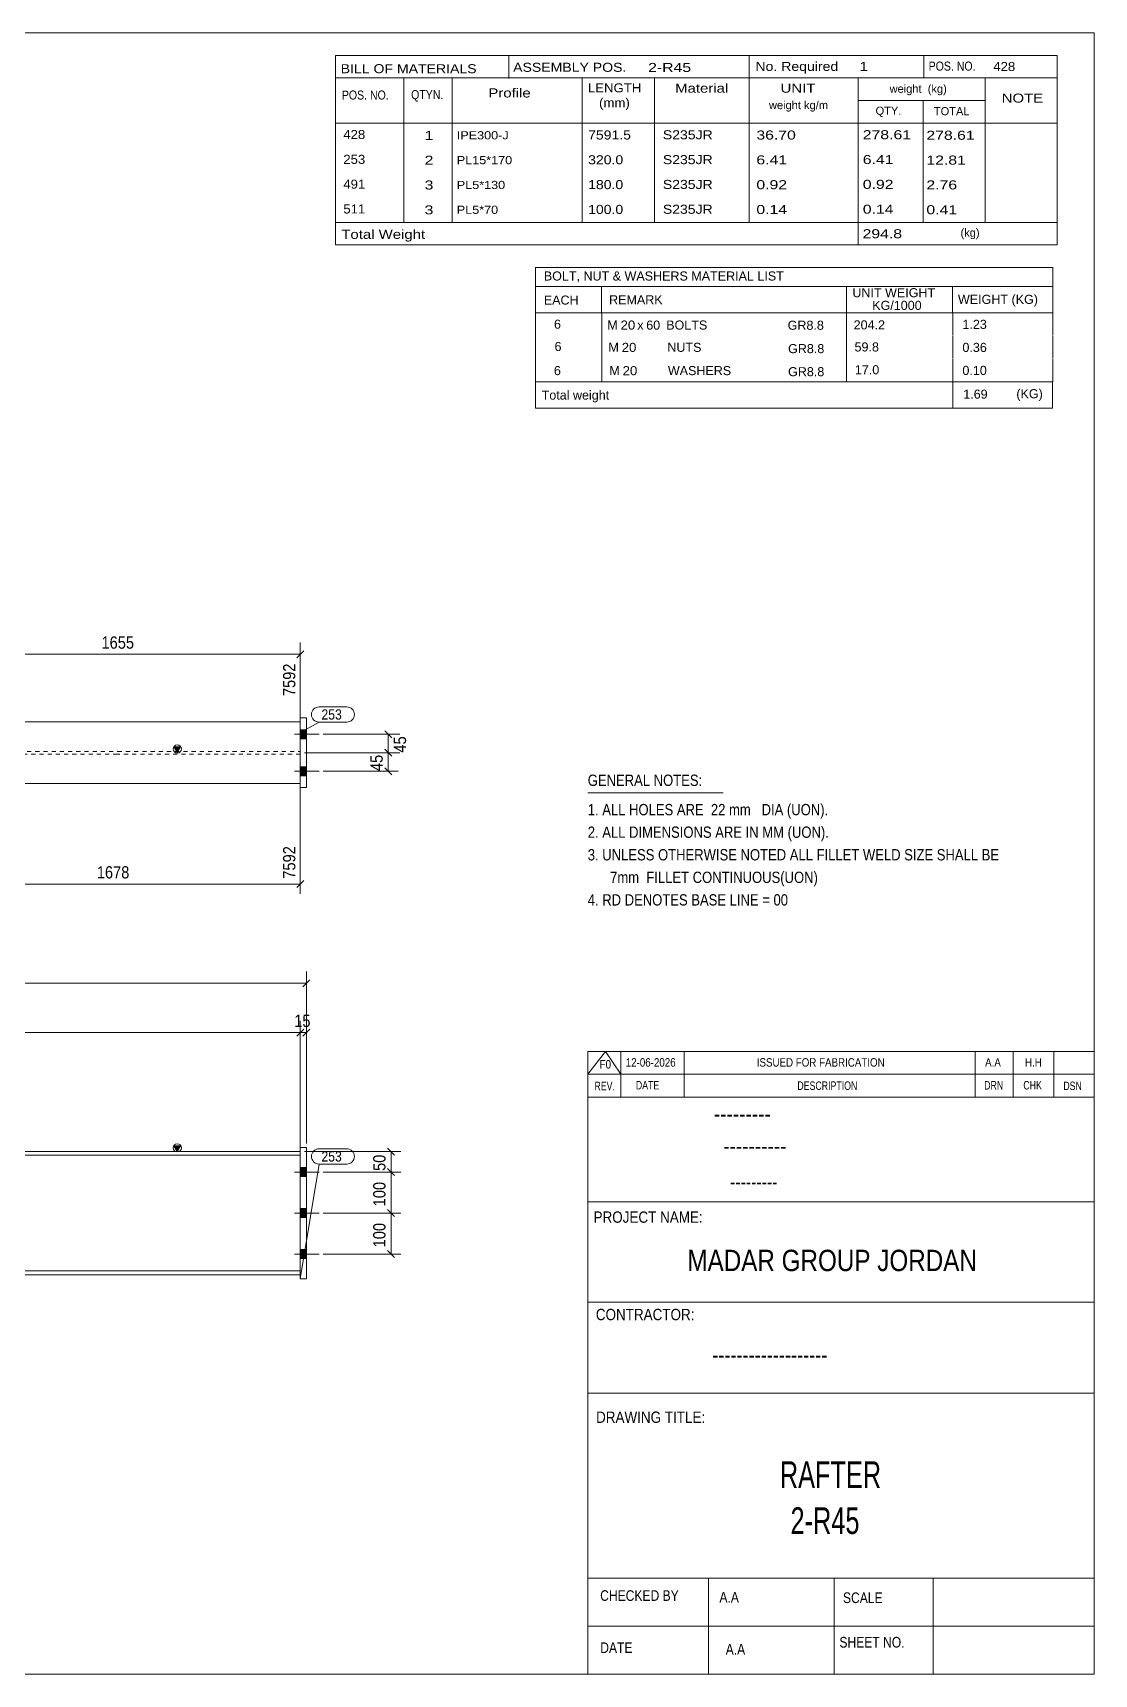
# Model space of a CAD drawing. Header units: millimetres. Extents: x 2 to 579, y 1 to 405.
# Drawn here: x 320.2 to 579, y 5 to 405 of the extents above; entities that cross this region are included whole.
import ezdxf

# ---------------------------------------------------------------- set-up
doc = ezdxf.new("R2010")
doc.units = ezdxf.units.MM
doc.linetypes.add('XKITLINE00', pattern=[0])
doc.linetypes.add('XKITLINE01', pattern=[4, 1, -1, 1, -1])
for name, color, linetype, lineweight in [('Bolt', 3, 'Continuous', 0), ('Dimensions', 7, 'Continuous', 0), ('DrawingSheet', 5, 'Continuous', 0), ('OtherObjectType', 7, 'Continuous', 0), ('Part', 2, 'Continuous', 0), ('PartMark', 7, 'Continuous', 0)]:
    doc.layers.add(name, color=color, linetype=linetype, lineweight=lineweight)
doc.styles.add('@ARIAL_UNICODE_MS_BOLD', font='ARIAL.TTF')
doc.styles.add('ARIAL', font='ARIAL.TTF')
doc.styles.add('ARIAL_NARROW', font='ARIALN.TTF')
doc.styles.add('COMIC_SANS_MS_BOLD', font='COMICBD.TTF')
doc.styles.add('SWIS721_EX_BT', font='ARIAL.TTF')
doc.styles.add('SWISSE', font='ARIAL.TTF')

# ---------------------------------------------------------------- blocks, each defined once
blk = doc.blocks.new('*A1')
at = {"layer": 'Bolt'}
for points in [[(386.89, 126.26), (385.39, 126.26), (385.39, 128.46), (386.89, 128.46)], [(386.89, 126.26), (385.39, 126.26), (385.39, 128.46), (386.89, 128.46)], [(386.89, 116.26), (385.39, 116.26), (385.39, 118.46), (386.89, 118.46)], [(386.89, 116.26), (385.39, 116.26), (385.39, 118.46), (386.89, 118.46)], [(386.89, 106.26), (385.39, 106.26), (385.39, 108.46), (386.89, 108.46)], [(386.89, 106.26), (385.39, 106.26), (385.39, 108.46), (386.89, 108.46)]]:
    blk.add_hatch(color=3, dxfattribs=at).paths.add_polyline_path(points, flags=17)
at = {"layer": 'Bolt', "color": 3, "linetype": 'XKITLINE00', "lineweight": 0}
for p, q in [((385.39, 128.46), (386.89, 128.46)), ((385.39, 128.46), (386.89, 128.46)), ((383.99, 127.36), (389.99, 127.36)), ((383.99, 127.36), (389.99, 127.36)), ((385.39, 126.26), (386.89, 126.26)), ((385.39, 126.26), (386.89, 126.26)), ((383.99, 117.36), (389.99, 117.36)), ((383.99, 117.36), (389.99, 117.36)), ((385.39, 118.46), (386.89, 118.46)), ((385.39, 118.46), (386.89, 118.46)), ((385.39, 116.26), (386.89, 116.26)), ((385.39, 116.26), (386.89, 116.26)), ((385.39, 108.46), (386.89, 108.46)), ((385.39, 108.46), (386.89, 108.46)), ((383.99, 107.36), (389.99, 107.36)), ((383.99, 107.36), (389.99, 107.36)), ((385.39, 106.26), (386.89, 106.26)), ((385.39, 106.26), (386.89, 106.26))]:
    blk.add_line(p, q, dxfattribs=at)
blk = doc.blocks.new('*A6')
at = {"layer": 'Part'}
blk.add_hatch(color=2, dxfattribs=at).paths.add_polyline_path([(354.59, 133.76), (356.19, 133.76), (355.39, 132.36)], flags=17)
at = {"layer": 'Part', "color": 2, "linetype": 'XKITLINE00', "lineweight": 0}
for p, q in [((46.01, 132.36), (144.54, 132.36)), ((144.64, 132.36), (242.67, 132.36)), ((242.77, 132.36), (340.79, 132.36)), ((340.89, 132.36), (385.39, 132.36)), ((355.39, 132.36), (354.59, 133.76)), ((354.59, 133.76), (356.19, 133.76)), ((356.19, 133.76), (355.39, 132.36)), ((144.54, 131.46), (46.01, 131.46)), ((242.67, 131.46), (144.64, 131.46)), ((340.79, 131.46), (242.77, 131.46)), ((385.39, 131.46), (340.89, 131.46)), ((144.54, 103.26), (46.01, 103.26)), ((46.01, 102.36), (144.54, 102.36)), ((242.67, 103.26), (144.64, 103.26)), ((144.64, 102.36), (242.67, 102.36)), ((340.79, 103.26), (242.77, 103.26)), ((242.77, 102.36), (340.79, 102.36)), ((385.39, 103.26), (340.89, 103.26)), ((340.89, 102.36), (385.39, 102.36))]:
    blk.add_line(p, q, dxfattribs=at)
at = {"layer": 'Part', "color": 7, "linetype": 'XKITLINE01', "lineweight": 0}
for p, q in [((46.01, 132.36), (46.01, 102.36)), ((385.39, 132.36), (385.39, 102.36))]:
    blk.add_line(p, q, dxfattribs=at)
at = {"layer": 'Part', "color": 2, "linetype": 'XKITLINE00', "lineweight": 0}
blk.add_circle((355.39, 133.26), 1, dxfattribs=at)
blk = doc.blocks.new('*A7')
at = {"layer": 'Part', "color": 2, "linetype": 'XKITLINE00', "lineweight": 0}
for p, q in [((385.39, 101.36), (385.39, 133.36)), ((386.89, 133.36), (385.39, 133.36)), ((386.89, 101.36), (386.89, 133.36)), ((386.89, 101.36), (385.39, 101.36))]:
    blk.add_line(p, q, dxfattribs=at)
blk = doc.blocks.new('*A15')
at = {"layer": 'Bolt'}
for points in [[(386.89, 232.96), (385.39, 232.96), (385.39, 235.16), (386.89, 235.16)], [(386.89, 232.96), (385.39, 232.96), (385.39, 235.16), (386.89, 235.16)], [(386.89, 232.96), (385.39, 232.96), (385.39, 235.16), (386.89, 235.16)], [(386.89, 223.96), (385.39, 223.96), (385.39, 226.16), (386.89, 226.16)], [(386.89, 223.96), (385.39, 223.96), (385.39, 226.16), (386.89, 226.16)], [(386.89, 223.96), (385.39, 223.96), (385.39, 226.16), (386.89, 226.16)]]:
    blk.add_hatch(color=3, dxfattribs=at).paths.add_polyline_path(points, flags=17)
at = {"layer": 'Bolt', "color": 3, "linetype": 'XKITLINE00', "lineweight": 0}
for p, q in [((383.99, 234.06), (389.99, 234.06)), ((383.99, 234.06), (389.99, 234.06)), ((383.99, 234.06), (389.99, 234.06)), ((385.39, 235.16), (386.89, 235.16)), ((385.39, 235.16), (386.89, 235.16)), ((385.39, 235.16), (386.89, 235.16)), ((385.39, 232.96), (386.89, 232.96)), ((385.39, 232.96), (386.89, 232.96)), ((385.39, 232.96), (386.89, 232.96)), ((383.99, 225.06), (389.99, 225.06)), ((383.99, 225.06), (389.99, 225.06)), ((383.99, 225.06), (389.99, 225.06)), ((385.39, 226.16), (386.89, 226.16)), ((385.39, 226.16), (386.89, 226.16)), ((385.39, 226.16), (386.89, 226.16)), ((385.39, 223.96), (386.89, 223.96)), ((385.39, 223.96), (386.89, 223.96)), ((385.39, 223.96), (386.89, 223.96))]:
    blk.add_line(p, q, dxfattribs=at)
blk = doc.blocks.new('*A20')
at = {"layer": 'Part'}
blk.add_hatch(color=2, dxfattribs=at).paths.add_polyline_path([(354.59, 230.96), (356.19, 230.96), (355.39, 229.56)], flags=17)
at = {"layer": 'Part', "color": 2, "linetype": 'XKITLINE00', "lineweight": 0}
for p, q in [((46.01, 237.06), (144.54, 237.06)), ((144.64, 237.06), (242.67, 237.06)), ((242.77, 237.06), (340.79, 237.06)), ((340.89, 237.06), (385.39, 237.06)), ((355.39, 229.56), (354.59, 230.96)), ((354.59, 230.96), (356.19, 230.96)), ((356.19, 230.96), (355.39, 229.56)), ((46.01, 222.06), (144.54, 222.06)), ((144.64, 222.06), (242.67, 222.06)), ((242.77, 222.06), (340.79, 222.06)), ((340.89, 222.06), (385.39, 222.06))]:
    blk.add_line(p, q, dxfattribs=at)
at = {"layer": 'Part', "color": 7, "linetype": 'XKITLINE01', "lineweight": 0}
for p, q in [((46.01, 222.06), (46.01, 237.06)), ((385.39, 222.06), (385.39, 237.06)), ((46.01, 229.89), (144.54, 229.89)), ((144.54, 229.24), (46.01, 229.24)), ((144.64, 229.89), (242.67, 229.89)), ((242.67, 229.24), (144.64, 229.24)), ((242.77, 229.89), (340.79, 229.89)), ((340.79, 229.24), (242.77, 229.24)), ((340.89, 229.89), (385.39, 229.89)), ((385.39, 229.24), (340.89, 229.24))]:
    blk.add_line(p, q, dxfattribs=at)
at = {"layer": 'Part', "color": 2, "linetype": 'XKITLINE00', "lineweight": 0}
blk.add_circle((355.39, 230.46), 1, dxfattribs=at)
blk = doc.blocks.new('*A21')
at = {"layer": 'Part', "color": 2, "linetype": 'XKITLINE00', "lineweight": 0}
for p, q in [((385.39, 238.06), (386.89, 238.06)), ((385.39, 221.06), (385.39, 238.06)), ((386.89, 238.06), (386.89, 221.06)), ((386.89, 221.06), (385.39, 221.06))]:
    blk.add_line(p, q, dxfattribs=at)
blk = doc.blocks.new('*A31')
at = {"layer": 'DrawingSheet', "color": 5, "linetype": 'XKITLINE00', "lineweight": 0}
for p, q in [((579, 405), (5, 405)), ((5, 405), (5, 5)), ((579, 5), (579, 405)), ((5, 5), (579, 5))]:
    blk.add_line(p, q, dxfattribs=at)
at = {"layer": 'DrawingSheet', "color": 5, "style": 'ARIAL', "width": 0.85}
blk.add_text('Tekla structures', height=2, rotation=90, dxfattribs=at).set_placement((4.5, 5.5))
blk = doc.blocks.new('*A32')
at = {"layer": 'OtherObjectType', "color": 7, "linetype": 'XKITLINE00', "lineweight": 0}
for p, q in [((442.76, 347.8), (442.75, 336.8)), ((442.76, 347.8), (568.88, 347.8)), ((568.88, 347.8), (568.88, 336.8)), ((442.75, 343.15), (568.88, 343.15)), ((458.87, 343.16), (458.87, 336.8)), ((518.57, 343.16), (518.57, 336.8)), ((544.47, 343.14), (544.47, 336.8)), ((442.76, 336.77), (442.76, 331.27)), ((442.77, 336.8), (568.88, 336.8)), ((458.92, 336.8), (458.92, 331.18)), ((518.57, 336.8), (518.57, 331.18)), ((544.5, 336.8), (544.5, 331.3)), ((568.88, 336.8), (568.88, 331.3)), ((442.79, 331.18), (442.79, 325.57)), ((458.95, 331.18), (458.95, 325.56)), ((518.57, 331.18), (518.57, 325.56)), ((544.5, 331.18), (544.5, 325.68)), ((568.88, 331.18), (568.88, 325.68)), ((442.79, 325.55), (442.79, 319.98)), ((458.95, 325.56), (458.95, 319.94)), ((518.57, 325.56), (518.57, 319.94)), ((544.5, 325.56), (544.5, 319.95)), ((568.88, 325.56), (568.88, 319.95)), ((568.88, 319.95), (442.75, 319.98)), ((442.78, 319.94), (442.78, 313.54)), ((442.85, 319.94), (568.87, 319.94)), ((544.5, 319.91), (544.5, 313.49)), ((568.87, 319.91), (568.87, 313.5)), ((442.77, 313.5), (568.87, 313.5))]:
    blk.add_line(p, q, dxfattribs=at)
at = {"layer": 'OtherObjectType', "color": 7, "style": 'ARIAL_NARROW'}
for s, width, p in [('BOLT, NUT & WASHERS MATERIAL LIST', 1.211571, (444.79, 344.64)), ('EACH', 1.211571, (444.78, 338.77)), ('REMARK', 1.211571, (460.7, 338.86)), ('UNIT WEIGHT', 1.211571, (520.03, 340.57)), ('WEIGHT (KG)', 1.211571, (545.78, 338.95)), (' KG/1000', 1.211571, (524.02, 337.48)), ('6', 1.211571, (447.26, 332.9)), ('M', 1.211571, (460.26, 332.7)), ('20', 1.275, (463.5, 332.68)), ('x', 1.211571, (467.58, 332.68)), ('60', 1.211571, (469.76, 332.67)), ('BOLTS', 1.211571, (474.63, 332.69)), ('GR8.8', 1.211571, (504.25, 332.64)), ('204.2', 1.211571, (520.34, 332.73)), ('1.23', 1.211571, (546.87, 332.86)), ('6', 1.211571, (447.4, 327.46)), ('M', 1.211571, (460.54, 327.26)), ('20', 1.275, (463.78, 327.24)), ('NUTS', 1.211571, (474.91, 327.26)), ('GR8.8', 1.211571, (504.35, 326.94)), ('59.8', 1.211571, (520.56, 327.35)), ('0.36', 1.211571, (546.87, 327.24)), ('17.0', 1.211571, (520.64, 321.79)), ('6', 1.211571, (447.24, 321.59)), ('M', 1.211571, (460.76, 321.59)), ('20', 1.275, (464, 321.57)), ('WASHERS', 1.211571, (475.04, 321.58)), ('GR8.8', 1.211571, (504.35, 321.32)), ('0.10', 1.211571, (546.87, 321.63)), ('Total weight', 1.211571, (444.26, 315.62)), ('1.69', 1.211571, (547.07, 315.85)), ('(KG)', 1.211571, (560.02, 315.95))]:
    blk.add_text(s, height=2.2, dxfattribs=dict(at, width=width)).set_placement(p)
blk = doc.blocks.new('*A33')
at = {"layer": 'OtherObjectType', "color": 7, "linetype": 'XKITLINE00', "lineweight": 0}
blk.add_line((455.5, 219.82), (488.5, 219.82), dxfattribs=at)
at = {"layer": 'OtherObjectType', "color": 7, "style": 'ARIAL_NARROW', "width": 1.008832}
for s, p in [('GENERAL NOTES:', (455.5, 221.47)), ('1. ALL HOLES ARE  22 mm   DIA (UON).', (455.5, 214.32)), ('2. ALL DIMENSIONS ARE IN MM (UON).', (455.5, 208.82)), ('3. UNLESS OTHERWISE NOTED ALL FILLET WELD SIZE SHALL BE', (455.5, 203.32)), ('7mm  FILLET CONTINUOUS(UON)', (460.95, 197.82)), ('4. RD DENOTES BASE LINE = 00', (455.5, 192.32))]:
    blk.add_text(s, height=2.75, dxfattribs=at).set_placement(p)
blk = doc.blocks.new('*A34')
at = {"layer": 'OtherObjectType', "color": 7, "linetype": 'XKITLINE00', "lineweight": 0}
for p, q in [((455.5, 156.76), (579, 156.76)), ((455.5, 151.21), (459.82, 156.76)), ((455.5, 151.21), (455.5, 156.76)), ((459.82, 156.76), (463.53, 151.21)), ((463.53, 151.21), (463.53, 156.76)), ((478.97, 151.21), (478.97, 156.76)), ((549.98, 151.21), (549.98, 156.76)), ((559.24, 151.21), (559.24, 156.76)), ((569.12, 151.21), (569.12, 156.76)), ((579, 151.21), (579, 156.76)), ((455.5, 151.21), (579, 151.21)), ((455.5, 145.65), (455.5, 151.21)), ((459.21, 151.21), (579, 151.21)), ((463.53, 145.65), (463.53, 151.21)), ((478.97, 145.65), (478.97, 151.21)), ((549.98, 145.65), (549.98, 151.21)), ((559.24, 145.65), (559.24, 151.21)), ((569.12, 145.65), (569.12, 151.21)), ((579, 145.65), (579, 151.21))]:
    blk.add_line(p, q, dxfattribs=at)
at = {"layer": 'OtherObjectType', "color": 7, "style": 'ARIAL_NARROW'}
for s, height, width, p in [('F0', 2.058, 1.008832, (458.4, 152.59)), ('12-06-2026', 2.058, 1.008832, (464.76, 153.06)), ('ISSUED FOR FABRICATION', 2.0583, 1.008832, (496.71, 153.06)), ('A.A', 2.058, 1.008832, (552.4, 153.06)), ('H.H', 2.058, 1.008832, (562.13, 153.06)), ('REV.', 2.058, 0.907949, (457.13, 147.31)), ('DATE', 2.058, 0.907949, (467.23, 147.5)), ('DESCRIPTION', 2.0583, 0.907949, (506.61, 147.39)), ('DRN', 2.058, 0.907949, (552.17, 147.47)), ('CHK', 2.058, 0.907949, (561.72, 147.5)), ('DSN', 2.058, 0.907949, (571.47, 147.35))]:
    blk.add_text(s, height=height, dxfattribs=dict(at, width=width)).set_placement(p)
blk = doc.blocks.new('*A36')
at = {"layer": 'OtherObjectType', "color": 2, "linetype": 'XKITLINE00', "lineweight": 0}
for p, q in [((455.5, 145.65), (579, 145.65)), ((455.5, 5), (455.5, 145.64)), ((578.98, 145.64), (579, 5)), ((579, 120.14), (455.5, 120.14)), ((455.5, 95.63), (579, 95.63)), ((579, 73.49), (455.5, 73.49)), ((579, 28.4), (455.5, 28.4)), ((484.94, 28.4), (484.94, 5)), ((515.62, 5), (515.62, 28.4)), ((539.75, 5), (539.75, 28.4)), ((579, 16.7), (455.5, 16.7)), ((579, 5), (455.5, 5))]:
    blk.add_line(p, q, dxfattribs=at)
at = {"layer": 'OtherObjectType', "color": 4, "style": '@ARIAL_UNICODE_MS_BOLD', "width": 0.85}
blk.add_text('---------', height=3.9, dxfattribs=at).set_placement((486.23, 139.59))
at = {"layer": 'OtherObjectType', "color": 7, "style": 'ARIAL', "width": 0.85}
for s, height, p in [('----------', 3.9, (488.56, 131.77)), ('---------', 3.25, (490.21, 123.31))]:
    blk.add_text(s, height=height, dxfattribs=at).set_placement(p)
at = {"layer": 'OtherObjectType', "color": 3, "width": 0.85}
for s, style, p in [('PROJECT NAME:', 'SWIS721_EX_BT', (456.92, 115.01)), ('CONTRACTOR:', 'SWISSE', (457.47, 91.27)), ('DRAWING TITLE:', 'SWIS721_EX_BT', (457.53, 66.24))]:
    blk.add_text(s, height=2.7618, dxfattribs=dict(at, style=style)).set_placement(p)
at = {"layer": 'OtherObjectType', "color": 7, "width": 0.85}
for s, height, p in [('MADAR GROUP JORDAN', 5.2, (479.79, 103.23)), ('CHECKED BY', 2.592, (458.53, 22.86)), ('A.A', 2.592, (487.61, 22.45)), ('SCALE', 2.592, (517.74, 22.33)), ('DATE', 2.592, (458.54, 10.16)), ('A.A', 2.592, (489.14, 9.76)), ('SHEET NO.', 2.592, (516.87, 11.49))]:
    blk.add_text(s, height=height, dxfattribs=at).set_placement(p)
at = {"layer": 'OtherObjectType', "color": 1}
for s, height, style, width, p in [('-------------------', 3.9, 'COMIC_SANS_MS_BOLD', 0.85, (485.87, 80.86)), ('RAFTER', 6.5, 'ARIAL', 0.68, (502.34, 50.37)), ('2-R45', 6.5, 'ARIAL', 0.68, (504.95, 39.17))]:
    blk.add_text(s, height=height, dxfattribs=dict(at, style=style, width=width)).set_placement(p)
blk = doc.blocks.new('*A37')
at = {"layer": 'OtherObjectType', "color": 7, "linetype": 'XKITLINE00', "lineweight": 0}
for p, q in [((393.98, 399.5), (569.98, 399.5)), ((393.98, 399.5), (393.98, 388.5)), ((436.26, 399.42), (436.26, 393.87)), ((494.85, 394), (494.85, 399.5)), ((537.43, 393.96), (537.43, 399.42)), ((569.98, 394), (569.98, 399.5)), ((393.98, 394), (569.98, 394)), ((410.64, 394), (410.64, 383)), ((422.4, 393.98), (422.4, 383.03)), ((454.12, 393.99), (454.13, 383)), ((471.78, 393.98), (471.78, 383)), ((494.85, 393.98), (494.85, 383)), ((521.43, 394), (521.43, 383)), ((552.42, 394), (552.42, 383)), ((569.98, 394), (569.98, 388.5)), ((393.98, 388.5), (393.98, 383)), ((521.45, 388.52), (552.45, 388.52)), ((537.28, 388.52), (537.28, 383)), ((569.98, 388.5), (569.98, 383)), ((393.98, 383), (569.98, 383)), ((393.98, 383), (393.98, 376.95)), ((410.63, 383), (410.63, 376.95)), ((422.44, 382.99), (422.44, 376.95)), ((454.12, 383), (454.11, 376.95)), ((471.79, 383), (471.79, 376.95)), ((494.87, 383), (494.87, 376.95)), ((521.44, 383), (521.44, 376.95)), ((537.33, 382.95), (537.33, 376.95)), ((552.43, 383), (552.43, 376.95)), ((569.98, 383), (569.98, 376.95)), ((393.98, 376.95), (393.98, 370.9)), ((410.63, 376.95), (410.63, 370.9)), ((422.44, 376.94), (422.44, 370.9)), ((454.12, 376.95), (454.11, 370.9)), ((471.79, 376.95), (471.79, 370.9)), ((494.87, 376.95), (494.87, 370.9)), ((521.44, 376.95), (521.44, 370.9)), ((537.33, 376.9), (537.33, 370.9)), ((552.43, 376.95), (552.43, 370.9)), ((569.98, 376.95), (569.98, 370.9)), ((393.98, 370.9), (393.98, 364.85)), ((410.63, 370.9), (410.63, 364.85)), ((422.44, 370.89), (422.44, 364.85)), ((454.12, 370.9), (454.11, 364.85)), ((471.79, 370.9), (471.79, 364.85)), ((494.87, 370.9), (494.87, 364.85)), ((521.44, 370.9), (521.44, 364.85)), ((537.33, 370.85), (537.33, 364.85)), ((552.43, 370.9), (552.43, 364.85)), ((569.98, 370.9), (569.98, 364.85)), ((393.98, 364.85), (393.98, 358.8)), ((410.63, 364.85), (410.63, 358.8)), ((422.44, 364.84), (422.44, 358.8)), ((454.12, 364.85), (454.11, 358.8)), ((471.79, 364.85), (471.79, 358.8)), ((494.87, 364.85), (494.87, 358.8)), ((521.44, 364.85), (521.44, 358.8)), ((537.33, 364.8), (537.33, 358.8)), ((552.43, 364.85), (552.43, 358.8)), ((569.98, 364.85), (569.98, 358.8)), ((393.98, 358.8), (569.98, 358.8)), ((393.98, 358.8), (393.98, 353.3)), ((521.44, 358.8), (521.44, 353.3)), ((569.98, 358.8), (569.98, 353.3)), ((393.98, 353.3), (569.98, 353.3))]:
    blk.add_line(p, q, dxfattribs=at)
at = {"layer": 'OtherObjectType', "color": 7, "style": 'ARIAL_NARROW'}
for s, height, width, p in [('BILL OF MATERIALS', 2.2, 1.36, (395.25, 395.16)), ('ASSEMBLY POS.', 2.2, 1.36, (437.3, 395.5)), ('2-R45', 2.2, 1.525501, (470.23, 395.46)), ('No. Required', 2.2, 1.36, (496.39, 395.72)), ('1', 2.2, 1.525501, (521.75, 395.72)), ('POS. NO.', 2.2, 1.02, (538.63, 395.79)), ('428', 2.2, 1.270501, (554.4, 395.69)), ('LENGTH', 2.2, 1.275, (455.54, 390.49)), ('Material', 2.2, 1.445, (476.81, 390.41)), ('UNIT', 2.2, 1.445, (502.52, 390.4)), ('weight  (kg)', 1.98, 1.19, (529.11, 390.39)), ('POS. NO.', 2.2, 1.02, (395.53, 388.74)), ('QTYN.', 2.2, 1.02, (412.42, 388.84)), ('Profile', 2.2, 1.445, (431.26, 389.25)), ('(mm)', 2.2, 1.275, (458.26, 386.86)), ('weight kg/m', 1.98, 1.19, (499.69, 386.4)), ('NOTE', 2.2, 1.445, (556.44, 387.99)), ('QTY.', 1.98, 1.19, (525.68, 385.03)), ('TOTAL', 1.98, 1.19, (539.9, 384.91)), ('428', 2.2, 1.270501, (395.89, 379.12)), ('1', 2.2, 1.525501, (415.71, 378.91)), ('IPE300-J', 1.98, 1.355501, (423.56, 379.04)), ('7591.5', 2.2, 1.355501, (455.59, 379.01)), ('S235JR', 2.2, 1.355501, (473.81, 379.05)), ('36.70', 2.2, 1.525501, (496.62, 378.99)), ('278.61', 2.2, 1.525501, (522.57, 379.07)), ('278.61', 2.2, 1.525501, (538.08, 378.94)), ('253', 2.2, 1.270501, (395.89, 373.07)), ('2', 2.2, 1.525501, (415.71, 372.86)), ('PL15*170', 1.98, 1.355501, (423.56, 372.99)), ('320.0', 2.2, 1.355501, (455.59, 372.96)), ('S235JR', 2.2, 1.355501, (473.81, 373)), ('6.41', 2.2, 1.525501, (496.62, 372.94)), ('6.41', 2.2, 1.525501, (522.57, 373.02)), ('12.81', 2.2, 1.525501, (538.08, 372.89)), ('491', 2.2, 1.270501, (395.89, 367.02)), ('3', 2.2, 1.525501, (415.71, 366.81)), ('PL5*130', 1.98, 1.355501, (423.56, 366.94)), ('180.0', 2.2, 1.355501, (455.59, 366.91)), ('S235JR', 2.2, 1.355501, (473.81, 366.95)), ('0.92', 2.2, 1.525501, (496.62, 366.89)), ('0.92', 2.2, 1.525501, (522.57, 366.97)), ('2.76', 2.2, 1.525501, (538.08, 366.84)), ('511', 2.2, 1.270501, (395.89, 360.97)), ('3', 2.2, 1.525501, (415.71, 360.76)), ('PL5*70', 1.98, 1.355501, (423.56, 360.89)), ('100.0', 2.2, 1.355501, (455.59, 360.86)), ('S235JR', 2.2, 1.355501, (473.81, 360.9)), ('0.14', 2.2, 1.525501, (496.62, 360.84)), ('0.14', 2.2, 1.525501, (522.57, 360.92)), ('0.41', 2.2, 1.525501, (538.08, 360.79)), ('Total Weight', 2.2, 1.445, (395.4, 354.79)), ('294.8', 2.2, 1.525501, (522.52, 354.94)), ('(kg)', 1.98, 1.19, (546.4, 355.31))]:
    blk.add_text(s, height=height, dxfattribs=dict(at, width=width)).set_placement(p)
blk = doc.blocks.new('*A39')
at = {"layer": 'Dimensions', "color": 7, "linetype": 'XKITLINE00', "lineweight": 0}
for p, q in [((44.51, 134.36), (44.51, 176.21)), ((386.89, 134.36), (386.89, 176.21)), ((45.35, 174.21), (43.66, 172.51)), ((44.51, 173.36), (386.89, 173.36)), ((387.74, 174.21), (386.04, 172.51))]:
    blk.add_line(p, q, dxfattribs=at)
at = {"layer": 'Dimensions', "color": 3}
for p in [(44.51, 173.36), (386.89, 173.36)]:
    blk.add_point(p, dxfattribs=at)
at = {"layer": 'Dimensions', "color": 3, "style": 'ARIAL', "width": 0.85}
blk.add_text('7622', height=3, dxfattribs=at).set_placement((211.25, 174.71))
blk = doc.blocks.new('*A41')
at = {"layer": 'Dimensions', "color": 7, "linetype": 'XKITLINE00', "lineweight": 0}
for p, q in [((46.01, 133.36), (46.01, 164.21)), ((385.39, 133.36), (385.39, 164.21)), ((46.85, 162.21), (45.16, 160.51)), ((46.01, 161.36), (385.39, 161.36)), ((386.24, 162.21), (384.54, 160.51))]:
    blk.add_line(p, q, dxfattribs=at)
at = {"layer": 'Dimensions', "color": 3}
for p in [(46.01, 161.36), (385.39, 161.36)]:
    blk.add_point(p, dxfattribs=at)
at = {"layer": 'Dimensions', "color": 3, "style": 'ARIAL', "width": 0.85}
blk.add_text('7592', height=3, dxfattribs=at).set_placement((211.25, 162.71))
blk = doc.blocks.new('*A42')
at = {"layer": 'Dimensions', "color": 7, "linetype": 'XKITLINE00', "lineweight": 0}
for p, q in [((385.39, 133.36), (385.39, 164.21)), ((386.89, 134.36), (386.89, 164.21)), ((386.24, 162.21), (384.54, 160.51)), ((385.39, 161.36), (386.89, 161.36)), ((387.74, 162.21), (386.04, 160.51))]:
    blk.add_line(p, q, dxfattribs=at)
at = {"layer": 'Dimensions', "color": 3}
for p in [(385.39, 161.36), (386.89, 161.36)]:
    blk.add_point(p, dxfattribs=at)
at = {"layer": 'Dimensions', "color": 3, "style": 'ARIAL', "width": 0.85}
blk.add_text('15', height=3, dxfattribs=at).set_placement((383.92, 162.71))
blk = doc.blocks.new('*A52')
at = {"layer": 'Dimensions', "color": 7, "linetype": 'XKITLINE00', "lineweight": 0}
for p, q in [((390.99, 117.36), (409.92, 117.36)), ((406.67, 118.21), (408.37, 116.51)), ((407.52, 107.36), (407.52, 117.36)), ((406.67, 108.21), (408.37, 106.51)), ((390.99, 107.36), (409.92, 107.36))]:
    blk.add_line(p, q, dxfattribs=at)
at = {"layer": 'Dimensions', "color": 3}
for p in [(407.52, 117.36), (407.52, 107.36)]:
    blk.add_point(p, dxfattribs=at)
at = {"layer": 'Dimensions', "color": 3, "style": 'ARIAL', "width": 0.85}
blk.add_text('100', height=3, rotation=90.0002, dxfattribs=at).set_placement((406.17, 109.02))
blk = doc.blocks.new('*A53')
at = {"layer": 'Dimensions', "color": 7, "linetype": 'XKITLINE00', "lineweight": 0}
for p, q in [((406.67, 128.21), (408.37, 126.51)), ((390.99, 127.36), (409.92, 127.36)), ((407.52, 117.36), (407.52, 127.36)), ((390.99, 117.36), (409.92, 117.36)), ((406.67, 118.21), (408.37, 116.51))]:
    blk.add_line(p, q, dxfattribs=at)
at = {"layer": 'Dimensions', "color": 3}
for p in [(407.52, 127.36), (407.52, 117.36)]:
    blk.add_point(p, dxfattribs=at)
at = {"layer": 'Dimensions', "color": 3, "style": 'ARIAL', "width": 0.85}
blk.add_text('100', height=3, rotation=90.0002, dxfattribs=at).set_placement((406.17, 119.02))
blk = doc.blocks.new('*A54')
at = {"layer": 'Dimensions', "color": 7, "linetype": 'XKITLINE00', "lineweight": 0}
for p, q in [((386.39, 132.36), (409.92, 132.36)), ((406.67, 133.21), (408.37, 131.51)), ((407.52, 127.36), (407.52, 132.36)), ((406.67, 128.21), (408.37, 126.51)), ((390.99, 127.36), (409.92, 127.36))]:
    blk.add_line(p, q, dxfattribs=at)
at = {"layer": 'Dimensions', "color": 3}
for p in [(407.52, 132.36), (407.52, 127.36)]:
    blk.add_point(p, dxfattribs=at)
at = {"layer": 'Dimensions', "color": 3, "style": 'ARIAL', "width": 0.85}
blk.add_text('50', height=3, rotation=90.0002, dxfattribs=at).set_placement((406.17, 127.64))
blk = doc.blocks.new('*A66')
at = {"layer": 'PartMark', "color": 7, "linetype": 'XKITLINE00', "lineweight": 0}
for p, q in [((389.96, 133.03), (396.73, 133.03)), ((385.39, 101.36), (389.96, 129.33)), ((389.96, 129.33), (396.73, 129.33))]:
    blk.add_line(p, q, dxfattribs=at)
for centre, start, end in [((389.96, 131.18), 90, 270), ((396.73, 131.18), 270, 90)]:
    blk.add_arc(centre, 1.85, start, end, dxfattribs=at)
at = {"layer": 'PartMark', "color": 3, "style": 'ARIAL', "width": 0.85}
blk.add_text('253', height=2.5, dxfattribs=at).set_placement((390.56, 129.93))
blk = doc.blocks.new('*A76')
at = {"layer": 'Dimensions', "color": 7, "linetype": 'XKITLINE00', "lineweight": 0}
for p, q in [((297.35, 233.55), (297.35, 256.41)), ((385.39, 238.06), (385.39, 256.41)), ((298.2, 254.41), (296.5, 252.71)), ((297.35, 253.56), (385.39, 253.56)), ((386.24, 254.41), (384.54, 252.71))]:
    blk.add_line(p, q, dxfattribs=at)
at = {"layer": 'Dimensions', "color": 3}
for p in [(297.35, 253.56), (385.39, 253.56)]:
    blk.add_point(p, dxfattribs=at)
at = {"layer": 'Dimensions', "color": 3, "style": 'ARIAL', "width": 0.85}
blk.add_text('1655', height=3, dxfattribs=at).set_placement((336.92, 254.91))
blk.add_text('7592', height=3, rotation=90.0002, dxfattribs=at).set_placement((384.19, 243.36))
blk = doc.blocks.new('*A83')
at = {"layer": 'Dimensions', "color": 7, "linetype": 'XKITLINE00', "lineweight": 0}
for p, q in [((295.06, 221.72), (295.06, 195.16)), ((385.39, 221.06), (385.39, 195.16)), ((295.91, 198.41), (294.21, 196.71)), ((295.06, 197.56), (385.39, 197.56)), ((386.24, 198.41), (384.54, 196.71))]:
    blk.add_line(p, q, dxfattribs=at)
at = {"layer": 'Dimensions', "color": 3}
for p in [(295.06, 197.56), (385.39, 197.56)]:
    blk.add_point(p, dxfattribs=at)
at = {"layer": 'Dimensions', "color": 3, "style": 'ARIAL', "width": 0.85}
blk.add_text('7592', height=3, rotation=90.0002, dxfattribs=at).set_placement((384.19, 198.86))
blk.add_text('1678', height=3, dxfattribs=at).set_placement((335.78, 198.91))
blk = doc.blocks.new('*A86')
at = {"layer": 'Dimensions', "color": 7, "linetype": 'XKITLINE00', "lineweight": 0}
for p, q in [((386.39, 229.56), (409.25, 229.56)), ((406, 230.41), (407.69, 228.71)), ((406.85, 225.06), (406.85, 229.56)), ((390.99, 225.06), (409.25, 225.06)), ((406, 225.91), (407.69, 224.21))]:
    blk.add_line(p, q, dxfattribs=at)
at = {"layer": 'Dimensions', "color": 3}
for p in [(406.85, 229.56), (406.85, 225.06)]:
    blk.add_point(p, dxfattribs=at)
at = {"layer": 'Dimensions', "color": 3, "style": 'ARIAL', "width": 0.85}
blk.add_text('45', height=3, rotation=90.0002, dxfattribs=at).set_placement((405.5, 225.09))
blk = doc.blocks.new('*A87')
at = {"layer": 'Dimensions', "color": 7, "linetype": 'XKITLINE00', "lineweight": 0}
for p, q in [((390.99, 234.06), (409.7, 234.06)), ((406, 234.91), (407.69, 233.21)), ((406.85, 229.56), (406.85, 234.06)), ((386.39, 229.56), (409.7, 229.56)), ((406, 230.41), (407.69, 228.71))]:
    blk.add_line(p, q, dxfattribs=at)
at = {"layer": 'Dimensions', "color": 3}
for p in [(406.85, 234.06), (406.85, 229.56)]:
    blk.add_point(p, dxfattribs=at)
at = {"layer": 'Dimensions', "color": 3, "style": 'ARIAL', "width": 0.85}
blk.add_text('45', height=3, rotation=90.0002, dxfattribs=at).set_placement((411.2, 229.59))
blk = doc.blocks.new('*A95')
at = {"layer": 'PartMark', "color": 7, "linetype": 'XKITLINE00', "lineweight": 0}
for p, q in [((389.96, 240.73), (396.73, 240.73)), ((385.72, 234.63), (389.96, 237.03)), ((389.96, 237.03), (396.73, 237.03))]:
    blk.add_line(p, q, dxfattribs=at)
for centre, start, end in [((389.96, 238.88), 90, 270), ((396.73, 238.88), 270, 90)]:
    blk.add_arc(centre, 1.85, start, end, dxfattribs=at)
at = {"layer": 'PartMark', "color": 3, "style": 'ARIAL', "width": 0.85}
blk.add_text('253', height=2.5, dxfattribs=at).set_placement((390.56, 237.63))

msp = doc.modelspace()

# ---------------------------------------------------------------- block references
at = {"lineweight": 0}
for name in ['*A31', '*A37', '*A32', '*A76', '*A95', '*A21', '*A15', '*A87', '*A86', '*A33', '*A83', '*A39', '*A41', '*A42', '*A34', '*A36', '*A7', '*A66', '*A54', '*A1', '*A53', '*A52']:
    msp.add_blockref(name, (0, 0), dxfattribs=at)
at = {"layer": 'Part', "lineweight": 0}
for name in ['*A20', '*A6']:
    msp.add_blockref(name, (0, 0), dxfattribs=at)

doc.saveas('drawing.dxf')
